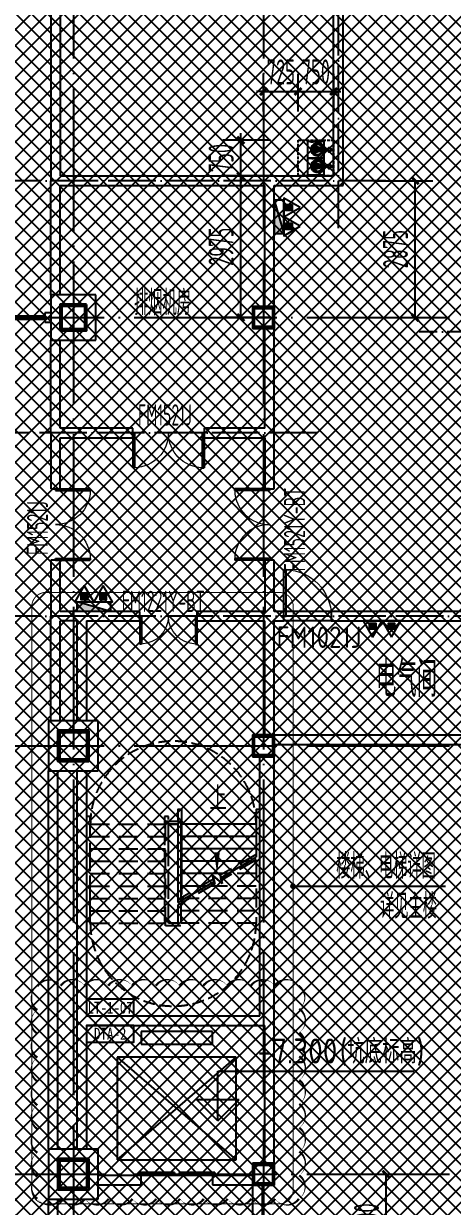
# Model space of a CAD drawing. Extents: x -473190 to 2138458, y -81875 to 2633646.
# Drawn here: x 476692 to 485709, y 97516 to 122368 of the extents above; entities that cross this region are included whole.
import ezdxf
from ezdxf.enums import TextEntityAlignment as Align

# ---------------------------------------------------------------- set-up
doc = ezdxf.new("R2010")
doc.units = 0
doc.header["$LTSCALE"] = 1000
for name, pattern in [('__DASH', [0.35, 0.25, -0.1]), ('_DASH', [0.6, 0.4, -0.2]), ('DASH', [0.35, 0.25, -0.1]), ('DOTE', [2.42, 2, -0.2, 0.02, -0.2]), ('排水', [1.1, 1, -0.1])]:
    doc.linetypes.add(name, pattern=pattern)
for name, color, linetype in [('A-BEAM', 4, 'Continuous'), ('A-COLUMN', 2, 'Continuous'), ('A-DIM_SYMB', 3, 'Continuous'), ('A-EVTR', 3, 'Continuous'), ('A-PUB_TEXT', 7, 'Continuous'), ('A-ROOM_NAME', 23, 'Continuous'), ('A-STAIR', 3, 'Continuous'), ('A-WALL', 2, 'Continuous'), ('A-WINDOW', 4, 'Continuous'), ('DIM_ELEV', 3, 'Continuous'), ('DIM_LEAD', 3, 'Continuous'), ('DOOR_FIRE', 4, 'Continuous'), ('DOOR_FIRE_TEXT', 7, 'Continuous'), ('DOTE', 1, 'DOTE'), ('PUB_DIM', 3, 'Continuous'), ('PUB_TEXT', 7, 'Continuous'), ('RF-QT', 30, 'Continuous'), ('SRC-03F$0$A-SYMB-NUMB-T', 4, 'Continuous'), ('SRC-03F$0$A-WALL', 7, 'Continuous'), ('STAIR', 2, 'Continuous'), ('W-EQUIP_消火栓', 7, 'Continuous'), ('W-EQUIP_灭火器', 7, 'Continuous'), ('WINDOW', 4, 'Continuous'), ('WINDOW_TEXT', 7, 'Continuous'), ('排水', 4, 'Continuous'), ('索引线', 252, 'Continuous'), ('集水坑', 4, 'Continuous')]:
    doc.layers.add(name, color=color, linetype=linetype)
doc.layers.add('GPS-污水', color=2, linetype='排水', lineweight=40)
doc.layers.add('钢柱', color=51, linetype='Continuous', lineweight=35)
doc.styles.add('8B2_01', font='simhei.ttf', dxfattribs={"width": 0.8})
doc.styles.add('8B2_02', font='tssdeng.shx', dxfattribs={"width": 0.6, "bigfont": 'TSSDCHN.shx'})
doc.styles.add('_TCH_DIM', font='SIMPLEX', dxfattribs={"bigfont": 'GBCBIG'})
doc.styles.add('_TCH_DIM_T3', font='tssdeng.shx', dxfattribs={"width": 0.564706, "bigfont": '@@@tssdchn.shx'})
doc.styles.add('_TCH_WINDOW', font='tssdeng.shx', dxfattribs={"width": 0.8, "height": 3.5, "bigfont": 'tssdchn.shx'})
doc.styles.add('SRC-03F$0$ECADI-TXT', font='simplex.shx', dxfattribs={"bigfont": 'hztxt.shx'})
doc.styles.get("Standard").update_dxf_attribs({"font": 'gbenor.shx', "bigfont": 'gbcbig.shx'})
doc.dimstyles.new('_TCH_ARCH&&150', dxfattribs={"dimtxt": 525, "dimasz": 150, "dimexe": 375, "dimexo": 450, "dimgap": 150, "dimtad": 1, "dimdec": 0, "dimzin": 0, "dimdsep": 46, "dimtxsty": '_TCH_DIM_T3', "dimblk": 'ARCHTICK', "dimcen": 0.09, "dimclrt": 7, "dimazin": 2, "dimtfac": 1, "dimtdec": 0, "dimtix": 1, "dimtmove": 2, "dimatfit": 3, "dimfxl": 0, "dimtolj": 1, "dimtzin": 0, "dimarcsym": 0})

# ---------------------------------------------------------------- blocks, each defined once
blk = doc.blocks.new('$SB01_1')
h = blk.add_hatch(color=256)
h.dxf.hatch_style = 1
h.paths.add_polyline_path([(-0.38, -0.32), (0.5, 0), (-0.38, 0.32)])
h.paths.add_polyline_path([(0, 0), (0, 0), (0, 0), (0, 0)], flags=24)
h.paths.add_polyline_path([(0, 0), (0, 0), (0, 0), (0, 0)], flags=24)
h.paths.add_polyline_path([(0, 0), (0, 0), (0, 0), (0, 0)], flags=24)
for p, q in [((0.5, 0), (-0.38, 0.32)), ((-0.38, 0.32), (-0.38, -0.32)), ((0.5, 0), (-0.38, -0.32))]:
    blk.add_line(p, q)
blk.add_circle((0, 0), 0.5)
at = {"flags": 1}
for tag in ['UNIT', 'WHAT', 'SPEC']:
    blk.add_attdef(tag, (0, 0), '', height=0.001, dxfattribs=at)
blk = doc.blocks.new('人防集水坑')
at = {"layer": 'GPS-污水', "linetype": '排水'}
for p, q in [((307486, 701151), (307284, 701151)), ((307486, 700451), (307284, 700451))]:
    blk.add_line(p, q, dxfattribs=at)
for centre in [(307561, 701151), (307561, 700451)]:
    blk.add_circle(centre, 75, dxfattribs=at)
at = {"layer": '集水坑', "linetype": 'DASH', "ltscale": 0.5}
blk.add_lwpolyline([(306241, 700051), (306241, 701551), (307741, 701551), (307741, 700051)], close=True, dxfattribs=at)
at = {"layer": '集水坑', "linetype": 'Continuous', "ltscale": 0.5}
for points in [[(306641, 701501), (306641, 700801), (307341, 700801), (307341, 701501)], [(306641, 700801), (306641, 700101), (307341, 700101), (307341, 700801)]]:
    blk.add_lwpolyline(points, close=True, dxfattribs=at)
at = {"layer": '集水坑', "linetype": 'DASH', "ltscale": 0.5}
for points in [[(307341, 700801), (307237, 701397), (306641, 701501)], [(307347, 700101), (307243, 700697), (306647, 700801)]]:
    blk.add_lwpolyline(points, dxfattribs=at)
at = {"layer": 'GPS-污水', "linetype": '排水', "xscale": -480.0000000000002, "yscale": 480.0000000000002, "zscale": 480.0000000000002, "rotation": 176.2535374729293}
for p in [(307045, 701164, 0), (307045, 700464, 0)]:
    blk.add_blockref('$SB01_1', p, dxfattribs=at)
blk = doc.blocks.new('_ArchTick')
at = {"color": 0, "linetype": 'ByBlock', "const_width": 0.4}
blk.add_lwpolyline([(-0.5, -0.5), (0.5, 0.5)], dxfattribs=at)
blk = doc.blocks.new('*D5237')
at = {"layer": 'Defpoints', "color": 0, "transparency": 16777216}
for p in [(44909, -63669), (44184, -64535), (44909, -64535)]:
    blk.add_point(p, dxfattribs=at)
at = {"layer": 'PUB_DIM', "color": 0, "lineweight": -2, "transparency": 16777216}
for p, q in [((44184, -64085), (44184, -63294)), ((44909, -64085), (44909, -63294)), ((44184, -63669), (44034, -63669)), ((44184, -63669), (44909, -63669)), ((44909, -63669), (45059, -63669))]:
    blk.add_line(p, q, dxfattribs=at)
at = {"layer": 'PUB_DIM', "color": 0, "lineweight": -2, "transparency": 16777216, "xscale": 150, "yscale": 150, "zscale": 150}
blk.add_blockref('_ArchTick', (44184, -63669), dxfattribs=at)
at = {"layer": 'PUB_DIM', "color": 0, "lineweight": -2, "transparency": 16777216, "xscale": 150, "yscale": 150, "zscale": 150, "rotation": 180}
blk.add_blockref('_ArchTick', (44909, -63669), dxfattribs=at)
at = {"layer": 'PUB_DIM', "color": 7, "transparency": 16777216, "insert": (44546, -63256), "char_height": 525, "attachment_point": 5, "style": '_TCH_DIM_T3'}
blk.add_mtext('\\A1;725', dxfattribs=at)
blk = doc.blocks.new('*D5238')
at = {"layer": 'Defpoints', "color": 0, "transparency": 16777216}
for p in [(45659, -63669), (44909, -64535), (45659, -64535)]:
    blk.add_point(p, dxfattribs=at)
at = {"layer": 'PUB_DIM', "color": 0, "lineweight": -2, "transparency": 16777216}
for p, q in [((44909, -64085), (44909, -63294)), ((45659, -64085), (45659, -63294)), ((44909, -63669), (44759, -63669)), ((44909, -63669), (45659, -63669)), ((45659, -63669), (45809, -63669))]:
    blk.add_line(p, q, dxfattribs=at)
at = {"layer": 'PUB_DIM', "color": 0, "lineweight": -2, "transparency": 16777216, "xscale": 150, "yscale": 150, "zscale": 150}
blk.add_blockref('_ArchTick', (44909, -63669), dxfattribs=at)
at = {"layer": 'PUB_DIM', "color": 0, "lineweight": -2, "transparency": 16777216, "xscale": 150, "yscale": 150, "zscale": 150, "rotation": 180}
blk.add_blockref('_ArchTick', (45659, -63669), dxfattribs=at)
at = {"layer": 'PUB_DIM', "color": 7, "transparency": 16777216, "insert": (45284, -63256), "char_height": 525, "attachment_point": 5, "style": '_TCH_DIM_T3'}
blk.add_mtext('\\A1;750', dxfattribs=at)
blk = doc.blocks.new('*D5239')
at = {"layer": 'Defpoints', "color": 0, "transparency": 16777216}
for p in [(45684, -86418), (46762, -86418), (45684, -88418)]:
    blk.add_point(p, dxfattribs=at)
at = {"layer": 'PUB_DIM', "color": 0, "lineweight": -2, "transparency": 16777216}
for p, q in [((46134, -86418), (47137, -86418)), ((46762, -88418), (46762, -86418)), ((46134, -88418), (47137, -88418))]:
    blk.add_line(p, q, dxfattribs=at)
at = {"layer": 'PUB_DIM', "color": 0, "lineweight": -2, "transparency": 16777216, "xscale": 150, "yscale": 150, "zscale": 150}
for p, rotation in [((46762, -86418), 90), ((46762, -88418), 270)]:
    blk.add_blockref('_ArchTick', p, dxfattribs=dict(at, rotation=rotation))
at = {"layer": 'PUB_DIM', "color": 7, "transparency": 16777216, "insert": (46349, -87418), "char_height": 525, "attachment_point": 5, "rotation": 90, "style": '_TCH_DIM_T3'}
blk.add_mtext('\\A1;2000', dxfattribs=at)
blk = doc.blocks.new('*D5314')
at = {"layer": 'Defpoints', "color": 0, "transparency": 16777216}
for p in [(43703, -64693), (44778, -64693), (44778, -65443)]:
    blk.add_point(p, dxfattribs=at)
at = {"layer": 'PUB_DIM', "color": 0, "lineweight": -2, "transparency": 16777216}
for p, q in [((43703, -64693), (43703, -64543)), ((44328, -64693), (43328, -64693)), ((43703, -65443), (43703, -64693)), ((44328, -65443), (43328, -65443)), ((43703, -65443), (43703, -65593))]:
    blk.add_line(p, q, dxfattribs=at)
at = {"layer": 'PUB_DIM', "color": 0, "lineweight": -2, "transparency": 16777216, "xscale": 150, "yscale": 150, "zscale": 150}
for p, rotation in [((43703, -64693), 270), ((43703, -65443), 90)]:
    blk.add_blockref('_ArchTick', p, dxfattribs=dict(at, rotation=rotation))
at = {"layer": 'PUB_DIM', "color": 7, "transparency": 16777216, "insert": (43290, -65068), "char_height": 525, "attachment_point": 5, "rotation": 90, "style": '_TCH_DIM_T3'}
blk.add_mtext('\\A1;750', dxfattribs=at)
blk = doc.blocks.new('*D5315')
at = {"layer": 'Defpoints', "color": 0, "transparency": 16777216}
for p in [(43703, -65443), (44778, -65443), (44778, -68418)]:
    blk.add_point(p, dxfattribs=at)
at = {"layer": 'PUB_DIM', "color": 0, "lineweight": -2, "transparency": 16777216}
for p, q in [((44328, -65443), (43328, -65443)), ((43703, -68418), (43703, -65443)), ((44328, -68418), (43328, -68418))]:
    blk.add_line(p, q, dxfattribs=at)
at = {"layer": 'PUB_DIM', "color": 0, "lineweight": -2, "transparency": 16777216, "xscale": 150, "yscale": 150, "zscale": 150}
for p, rotation in [((43703, -65443), 90), ((43703, -68418), 270)]:
    blk.add_blockref('_ArchTick', p, dxfattribs=dict(at, rotation=rotation))
at = {"layer": 'PUB_DIM', "color": 7, "transparency": 16777216, "insert": (43290, -66931), "char_height": 525, "attachment_point": 5, "rotation": 90, "style": '_TCH_DIM_T3'}
blk.add_mtext('\\A1;2975', dxfattribs=at)
blk = doc.blocks.new('A$C00330F2E')
at = {"layer": 'A-COLUMN'}
for p, q in [((5325, -35850), (4375, -35850)), ((4375, -35850), (4375, -36800)), ((5325, -36800), (5325, -35850)), ((4375, -36800), (5325, -36800)), ((5375, -44800), (4325, -44800)), ((4325, -44800), (4325, -45850)), ((5375, -45850), (5375, -44800)), ((4325, -45850), (5375, -45850)), ((5375, -53800), (4325, -53800)), ((4325, -53800), (4325, -54850)), ((5375, -54850), (5375, -53800)), ((4325, -54850), (5375, -54850))]:
    blk.add_line(p, q, dxfattribs=at)
at = {"layer": '钢柱', "color": 4, "lineweight": 35}
for points in [[(5125, -36050), (4575, -36050), (4575, -36600), (5125, -36600)], [(5095, -36570), (4605, -36570), (4605, -36080), (5095, -36080)], [(9075, -36100), (8625, -36100), (8625, -36550), (9075, -36550)], [(9045, -36520), (8655, -36520), (8655, -36130), (9045, -36130)], [(5175, -45000), (4525, -45000), (4525, -45650), (5175, -45650)], [(5135, -45610), (4565, -45610), (4565, -45040), (5135, -45040)], [(9075, -45100), (8625, -45100), (8625, -45550), (9075, -45550)], [(9045, -45520), (8655, -45520), (8655, -45130), (9045, -45130)], [(5175, -54000), (4525, -54000), (4525, -54650), (5175, -54650)], [(5135, -54610), (4565, -54610), (4565, -54040), (5135, -54040)], [(9075, -54100), (8625, -54100), (8625, -54550), (9075, -54550)], [(9045, -54520), (8655, -54520), (8655, -54130), (9045, -54130)]]:
    blk.add_lwpolyline(points, close=True, dxfattribs=at)
blk = doc.blocks.new('A$C4F5A101F')
at = {"layer": 'DOTE', "color": 16, "linetype": 'DOTE', "ltscale": 1.5}
for p, q in [((-251939.7, 16373.7), (-251939.7, -213765.2)), ((-247939.7, 16373.7), (-247939.7, -213765.2)), ((-297848.4, -39257.4), (-173939.7, -39257.4)), ((-297848.4, -48257.4), (-173939.7, -48257.4)), ((-297848.4, -57257.4), (-173939.7, -57257.4))]:
    blk.add_line(p, q, dxfattribs=at)
blk = doc.blocks.new('*D5480')
at = {"layer": 'Defpoints', "color": 0, "transparency": 16777216}
for p in [(11592, -19425), (12913, -19425), (11592, -22300)]:
    blk.add_point(p, dxfattribs=at)
at = {"layer": 'PUB_DIM', "color": 0, "lineweight": -2, "transparency": 16777216}
for p, q in [((12042, -19425), (13288, -19425)), ((12913, -22300), (12913, -19425)), ((12042, -22300), (13288, -22300))]:
    blk.add_line(p, q, dxfattribs=at)
at = {"layer": 'PUB_DIM', "color": 0, "lineweight": -2, "transparency": 16777216, "xscale": 150, "yscale": 150, "zscale": 150}
for p, rotation in [((12913, -19425), 90), ((12913, -22300), 270)]:
    blk.add_blockref('_ArchTick', p, dxfattribs=dict(at, rotation=rotation))
at = {"layer": 'PUB_DIM', "color": 7, "transparency": 16777216, "insert": (12500, -20863), "char_height": 525, "attachment_point": 5, "rotation": 90, "style": '_TCH_DIM_T3'}
blk.add_mtext('\\A1;2875', dxfattribs=at)
blk = doc.blocks.new('SRC-03F$0$ECADI-TAG-CODE')
at = {"layer": 'SRC-03F$0$A-SYMB-NUMB-T', "color": 1}
blk.add_lwpolyline([(3.41, 8.1), (13.41, 8.1), (13.41, 4.6), (3.41, 4.6)], close=True, dxfattribs=at)
at = {"layer": 'SRC-03F$0$A-SYMB-NUMB-T', "style": 'SRC-03F$0$ECADI-TXT', "width": 0.7}
blk.add_attdef('CODE', text='', height=2.5, dxfattribs=at).set_placement((8.41, 6.35), align=Align.MIDDLE_CENTER)
blk = doc.blocks.new('A$C0426623D')
at = {"layer": 'A-BEAM'}
for points in [[(2282, -3125), (2282, -1340), (2200, -1340), (2200, -1585)], [(3925, -2090), (3925, -1335), (3843, -1335), (3843, -2137)]]:
    blk.add_lwpolyline(points, dxfattribs=at)
at = {"layer": 'A-DIM_SYMB'}
blk.add_lwpolyline([(3021, -1515, 0, 0, 0), (3021, -2685, 0, 120, 0), (3021, -2235, 0, 0, 0)], format="xyseb", dxfattribs=at)
at = {"layer": 'A-STAIR', "color": 8, "linetype": '_DASH'}
for p, q in [((357, -3725), (357, -1645)), ((357, -1645), (1940, -1645)), ((1940, -1585), (2260, -1585)), ((1940, -3785), (1940, -1585)), ((2000, -3725), (2000, -1645)), ((2000, -1645), (2200, -1645)), ((2000, -3725), (2000, -1645)), ((2200, -1645), (2000, -1645)), ((2200, -1645), (2200, -3232)), ((2200, -1645), (2200, -3232)), ((2260, -1585), (2260, -3197)), ((3843, -1645), (2260, -1645)), ((3843, -1645), (3843, -2283)), ((357, -1905), (1940, -1905)), ((3843, -1905), (2260, -1905)), ((357, -2165), (1940, -2165)), ((3843, -2165), (2260, -2165)), ((357, -2425), (1940, -2425)), ((3597, -2425), (2260, -2425)), ((3843, -2283), (3086, -2720)), ((3843, -2398), (3113, -2820)), ((3843, -2425), (3797, -2425)), ((3843, -2398), (3843, -3725)), ((357, -2685), (1940, -2685)), ((3147, -2685), (2260, -2685)), ((3132, -2892), (2926, -2720)), ((2926, -2720), (2974, -2900)), ((3086, -2720), (3132, -2892)), ((3843, -2685), (3347, -2685)), ((357, -2945), (1940, -2945)), ((2948, -2800), (2200, -3232)), ((2974, -2900), (2200, -3347)), ((2696, -2945), (2260, -2945)), ((3843, -2945), (2896, -2945)), ((357, -3205), (1940, -3205)), ((3843, -3205), (2446, -3205)), ((357, -3465), (1940, -3465)), ((2200, -3347), (2200, -3725)), ((2200, -3347), (2200, -3725)), ((2260, -3312), (2260, -3785)), ((3843, -3465), (2260, -3465)), ((357, -3725), (1940, -3725)), ((2200, -3725), (2000, -3725)), ((3843, -3725), (2260, -3725)), ((2260, -3785), (1940, -3785))]:
    blk.add_line(p, q, dxfattribs=at)
at = {"layer": 'A-STAIR'}
for p, q in [((2200, -1615), (2200, -3289)), ((2260, -1615), (2200, -1615)), ((2200, -1645), (2200, -3289)), ((2260, -1615), (2260, -3255)), ((3843, -1645), (2260, -1645)), ((3843, -1645), (3843, -2341)), ((3843, -1905), (2260, -1905)), ((3843, -2165), (2260, -2165)), ((3697, -2425), (2260, -2425)), ((3099, -2770), (3843, -2341)), ((3247, -2685), (2260, -2685)), ((2961, -2850), (2926, -2720)), ((2926, -2720), (3132, -2892)), ((2200, -3289), (2961, -2850)), ((2796, -2945), (2260, -2945)), ((3132, -2892), (3099, -2770)), ((2346, -3205), (2260, -3205))]:
    blk.add_line(p, q, dxfattribs=at)
at = {"layer": 'A-STAIR', "color": 8, "linetype": '__DASH'}
blk.add_lwpolyline([(357, -1485), (275, -1485), (275, -3685), (357, -3685)], close=True, dxfattribs=at)
for points in [[(2000, -1545), (2000, -1485), (1918, -1485), (1918, -3685), (2000, -3685), (2000, -3625)], [(2000, -3565), (2000, -1605)]]:
    blk.add_lwpolyline(points, dxfattribs=at)
at = {"layer": 'STAIR', "color": 9, "linetype": 'DASH'}
for centre, start, end in [((2100, -1645), 0, 180), ((2100, -3725), 180, 0)]:
    blk.add_arc(centre, 1743, start, end, dxfattribs=at)
at = {"layer": 'A-PUB_TEXT', "style": '_TCH_DIM'}
blk.add_text('上', height=506, dxfattribs=at).set_placement((2865, -1358))
blk = doc.blocks.new('A$C031B73C8')
blk.add_lwpolyline([(21943.1, -61967.8, 0, 50, 0.5205671), (22443.1, -61967.8, 0, 50, 0.5205671), (22943.1, -61967.8, 0, 50, 0.5205671), (23443.1, -61967.8, 0, 50, 0.5205671), (23943.1, -61967.8, 0, 50, 0.5205671), (24443.1, -61967.8, 0, 50, 0.5205671), (24943.1, -61967.8, 0, 50, 0.5205671), (25443.1, -61967.8, 0, 50, 0.5205671), (25943.1, -61967.8, 0, 50, 0.5205671), (26443.1, -61967.8, 0, 50, 0.5205671), (26943.1, -61967.8, 0, 50, 0.5205671), (27443.1, -61967.8, 0, 50, 0.5205671), (27450.6, -61475.3, 0, 50, 0.5205671), (27450.6, -60975.3, 0, 50, 0.5205671), (27450.6, -60475.3, 0, 50, 0.5205671), (27450.6, -59975.3, 0, 50, 0.5205671), (27450.6, -59475.3, 0, 50, 0.5205671), (27450.6, -58975.3, 0, 50, 0.5205671), (27450.6, -58475.3, 0, 50, 0.5205671), (27450.6, -57975.3, 0, 50, 0.5205671), (27434, -57491.9, 0, 50, 0.5205671), (26934, -57491.9, 0, 50, 0.5205671), (26434, -57491.9, 0, 50, 0.5205671), (25934, -57491.9, 0, 50, 0.5205671), (25434, -57491.9, 0, 50, 0.5205671), (24934, -57491.9, 0, 50, 0.5205671), (24434, -57491.9, 0, 50, 0.5205671), (23934, -57491.9, 0, 50, 0.5205671), (23434, -57491.9, 0, 50, 0.5205671), (22934, -57491.9, 0, 50, 0.5205671), (22434, -57491.9, 0, 50, 0.5205671), (21943.1, -57501, 0, 50, 0.5205671), (21943.1, -58001, 0, 50, 0.5205671), (21943.1, -58501, 0, 50, 0.5205671), (21943.1, -59001, 0, 50, 0.5205671), (21943.1, -59501, 0, 50, 0.5205671), (21943.1, -60001, 0, 50, 0.5205671), (21943.1, -60501, 0, 50, 0.5205671), (21943.1, -61001, 0, 50, 0.5205671), (21943.1, -61501, 0, 50, 0.5205671)], format="xyseb", close=True)
blk = doc.blocks.new('$TwtSys$00000434')
for p, q in [((-0.5, 0.5), (-0.5, -0.5)), ((-0.5, -0.5), (0.5, 0.5)), ((0.5, 0.5), (-0.5, 0.5)), ((0.5, -0.5), (0.5, 0.5)), ((-0.5, -0.5), (0.5, -0.5))]:
    blk.add_line(p, q)
blk.add_solid([(0.5, -0.5), (0.5, 0.5), (-0.5, -0.5)])
blk = doc.blocks.new('$TwtSys$00000546')
h = blk.add_hatch()
h.set_pattern_fill('ANSI31', color=256, scale=200, style=0)
h.set_pattern_definition([(45, (-38543.802, -6670.83), (-17.67767, 17.67767), [])])
h.paths.add_polyline_path([(-65, 174), (65, 174), (65, 44), (-65, 44)])
for points in [[(0, 344), (-198, 0), (198, 0)], [(-65, 174), (65, 174), (65, 44), (-65, 44)]]:
    blk.add_lwpolyline(points, close=True)
blk = doc.blocks.new('ADFASDF')
h = blk.add_hatch()
h.set_pattern_fill('ANSI37', color=8, scale=150)
h.set_pattern_definition([(45, (0, 0), (-168.3798, 168.3798), []), (135, (0, 0), (-168.3798, -168.3798), [])])
h.paths.add_polyline_path([(521397, 239186), (521397, 224886), (539697, 224886), (539697, 169261), (524947, 169261), (524947, 171211), (527822, 171211), (527922, 176611), (501318, 176611), (501125, 109884), (530547, 109887), (530547, 107449), (538188, 100503), (536147, 98236), (540086, 94690), (517812, 69953), (517812, 59790), (482108, 20136), (405247, 20136), (405247, 26086), (391997, 40436), (391997, 64736), (399997, 64738), (399997, 239186), (409022, 239186)])
blk = doc.blocks.new('$DORLIB2D$00000127')
at = {"color": 0}
for points in [[(-0.533, 0.795), (-0.533, 0.69)], [(-0.033, 0.795), (-0.533, 0.795)], [(-0.033, 0.69), (-0.533, 0.69)], [(-0.033, 0.795), (-0.033, 0.69)], [(0.533, 0.795), (0.033, 0.795)], [(0.033, 0.795), (0.033, 0.69)], [(0.533, 0.69), (0.033, 0.69)], [(0.533, 0.795), (0.533, 0.69)], [(0.5, 0.5), (-0.5, 0.5)]]:
    blk.add_lwpolyline(points, dxfattribs=at)
blk = doc.blocks.new('$DorLib2D$00000002')
for p, q in [((-0.5, 0), (-0.5, 0.4875)), ((-0.475, 0.4875), (-0.5, 0.4875)), ((-0.475, 0), (-0.475, 0.4875)), ((0.475, 0), (0.475, 0.4875)), ((0.475, 0.4875), (0.5, 0.4875)), ((0.5, 0), (0.5, 0.4875)), ((-0.5, 0), (-0.475, 0)), ((0.5, 0), (0.475, 0))]:
    blk.add_line(p, q)
at = {"lineweight": 13}
for centre, start, end in [((-0.4875, 0), 0, 88.53072), ((0.4875, 0), 91.46928, 180)]:
    blk.add_arc(centre, 0.4875, start, end, dxfattribs=at)
blk = doc.blocks.new('$DorLib2D$00000001')
for p, q in [((0.45, 0.975), (0.5, 0.975)), ((0.45, 0), (0.45, 0.975)), ((0.5, 0), (0.5, 0.975)), ((0.5, 0), (0.45, 0))]:
    blk.add_line(p, q)
at = {"lineweight": 13}
blk.add_arc((0.475, 0), 0.975, 91.4693, 180, dxfattribs=at)
blk = doc.blocks.new('$DorLib2D$00000213')
at = {"color": 0, "linetype": 'DASH', "const_width": 0.02}
blk.add_lwpolyline([(0.5, 0), (-0.5, 0)], dxfattribs=at)
blk = doc.blocks.new('A$C3672542B')
at = {"layer": '排水', "color": 3, "linetype": 'DASH'}
blk.add_lwpolyline([(43668.2, -63452.7, 0, 0, 0), (44380.1, -64164.6, 160, 0, 0), (44804.3, -64588.9, 0, 0, 0)], format="xyseb", dxfattribs=at)
at = {"layer": '集水坑', "linetype": 'Continuous', "xscale": 0.5, "yscale": 0.5, "zscale": 0.5}
blk.add_blockref('人防集水坑', (-108211.8, -415468.6), dxfattribs=at)
at = {"layer": 'PUB_DIM'}
for p1, p2, distance, picture, middle in [((44183.7, -64535), (44908.7, -64535), 866.1, '*D5237', (44546.2, -63256.4)), ((44908.7, -64535), (45658.7, -64535), 866.1, '*D5238', (45283.7, -63256.4)), ((44778.1, -65443.2), (44778.1, -64693.2), 1075.1, '*D5314', (43290.5, -65068.2)), ((44778.1, -68418.2), (44778.1, -65443.2), 1075.1, '*D5315', (43290.5, -66930.7)), ((45683.7, -88418.2), (45683.7, -86418.2), -1078.1, '*D5239', (46349.3, -87418.2))]:
    dim = blk.add_aligned_dim(p1=p1, p2=p2, distance=distance, dimstyle='_TCH_ARCH&&150', dxfattribs=at)
    dim.commit()
    dim.dimension.update_dxf_attribs({"geometry": picture, "text_midpoint": middle})
blk = doc.blocks.new('A$C2B5B1B2C')
at = {"layer": 'DOTE', "linetype": 'DOTE', "ltscale": 0.5}
for p, q in [((11300, -20425), (11300, 9700)), ((12300, -19425), (4350, -19425)), ((15800, -22600), (13000, -22600)), ((10850, -24725), (4350, -24725)), ((20768.5, -28575), (4350, -28575))]:
    blk.add_line(p, q, dxfattribs=at)
at = {"layer": 'PUB_DIM'}
dim = blk.add_aligned_dim(p1=(11592.5, -22300), p2=(11592.5, -19425), distance=-1320.5, dimstyle='_TCH_ARCH&&150', dxfattribs=at)
dim.commit()
dim.dimension.update_dxf_attribs({"geometry": '*D5480', "text_midpoint": (12500.4, -20862.5)})

msp = doc.modelspace()

# ---------------------------------------------------------------- linework, layer by layer
at = {"layer": 'A-COLUMN'}
for p, q in [((478212.2, 116667.4), (477262.2, 116667.4)), ((477262.2, 116667.4), (477262.2, 115717.4)), ((478212.2, 115717.4), (478212.2, 116667.4)), ((481962.2, 116417.4), (481512.2, 116417.4)), ((481512.2, 116417.4), (481512.2, 115967.4)), ((481962.2, 115967.4), (481962.2, 116417.4)), ((481512.2, 115967.4), (481962.2, 115967.4)), ((477262.2, 115717.4), (478212.2, 115717.4)), ((478262.2, 107717.4), (477212.2, 107717.4)), ((477212.2, 107717.4), (477212.2, 106667.4)), ((478262.2, 106667.4), (478262.2, 107717.4)), ((481962.2, 107417.4), (481512.2, 107417.4)), ((481512.2, 107417.4), (481512.2, 106967.4)), ((481962.2, 106967.4), (481962.2, 107417.4)), ((481512.2, 106967.4), (481962.2, 106967.4)), ((477212.2, 106667.4), (478262.2, 106667.4)), ((478262.2, 98717.4), (477212.2, 98717.4)), ((477212.2, 98717.4), (477212.2, 97667.4)), ((478262.2, 97667.4), (478262.2, 98717.4)), ((481962.2, 98417.4), (481512.2, 98417.4)), ((481512.2, 98417.4), (481512.2, 97967.4)), ((481962.2, 97967.4), (481962.2, 98417.4)), ((481512.2, 97967.4), (481962.2, 97967.4)), ((477212.2, 97667.4), (478262.2, 97667.4))]:
    msp.add_line(p, q, dxfattribs=at)
at = {"layer": 'A-EVTR'}
for p, q in [((479162.2, 101192.4), (479162.2, 100922.4)), ((480662.2, 101192.4), (479162.2, 101192.4)), ((480662.2, 100922.4), (480662.2, 101192.4)), ((479162.2, 100922.4), (480662.2, 100922.4)), ((478662.2, 100652.4), (478662.2, 98492.4)), ((481162.2, 100652.4), (478662.2, 100652.4)), ((478662.2, 100652.4), (481162.2, 98492.4)), ((478662.2, 98492.4), (481162.2, 100652.4)), ((481162.2, 98492.4), (481162.2, 100652.4)), ((478662.2, 98492.4), (481162.2, 98492.4))]:
    msp.add_line(p, q, dxfattribs=at)
at = {"layer": 'A-WALL'}
for p, q in [((483412.2, 118967.4), (483412.2, 128542.4)), ((483212.2, 119167.4), (483212.2, 128442.4)), ((477262.2, 124717.4), (477262.2, 119067.4)), ((477462.2, 124717.4), (477462.2, 119167.4)), ((477262.2, 116667.4), (477262.2, 119067.4)), ((477462.2, 119167.4), (481862.2, 119167.4)), ((481862.2, 119167.4), (483212.2, 119167.4)), ((477462.2, 118967.4), (481762.2, 118967.4)), ((477462.2, 116667.4), (477462.2, 118967.4)), ((481762.2, 116417.4), (481762.2, 118967.4)), ((481962.2, 118967.4), (483412.2, 118967.4)), ((481962.2, 116417.4), (481962.2, 118967.4)), ((477362.2, 116442.4), (477362.2, 116442.4)), ((477362.2, 116317.4), (477362.2, 116317.4)), ((477262.2, 116292.4), (477137.2, 116292.4)), ((477137.2, 116292.4), (477137.2, 116092.4)), ((477137.2, 116092.4), (477262.2, 116092.4)), ((477362.2, 116192.4), (477362.2, 116192.4)), ((481762.2, 113867.4), (481762.2, 115967.4)), ((481962.2, 113767.4), (481962.2, 115967.4)), ((477262.2, 113767.4), (477262.2, 115717.4)), ((477462.2, 113867.4), (477462.2, 115717.4)), ((478987.2, 113867.4), (477462.2, 113867.4)), ((478987.2, 113667.4), (478987.2, 113867.4)), ((481762.2, 113867.4), (480487.2, 113867.4)), ((480487.2, 113867.4), (480487.2, 113667.4)), ((477262.2, 113767.4), (477262.2, 112592.4)), ((477462.2, 113667.4), (478987.2, 113667.4)), ((477462.2, 112592.4), (477462.2, 113667.4)), ((480487.2, 113667.4), (481762.2, 113667.4)), ((481762.2, 113667.4), (481762.2, 112592.4)), ((481962.2, 112592.4), (481962.2, 113767.4)), ((477262.2, 112592.4), (477462.2, 112592.4)), ((481762.2, 112592.4), (481962.2, 112592.4)), ((477462.2, 111092.4), (477262.2, 111092.4)), ((477262.2, 111092.4), (477262.2, 109917.4)), ((477462.2, 110017.4), (477462.2, 111092.4)), ((481962.2, 111092.4), (481762.2, 111092.4)), ((481762.2, 111092.4), (481762.2, 110017.4)), ((481962.2, 110017.4), (481962.2, 111092.4)), ((477262.2, 107717.4), (477262.2, 109917.4)), ((477912.2, 110017.4), (477462.2, 110017.4)), ((479137.2, 110017.4), (477912.2, 110017.4)), ((479137.2, 109817.4), (479137.2, 110017.4)), ((481762.2, 110017.4), (480337.2, 110017.4)), ((480337.2, 110017.4), (480337.2, 109817.4)), ((482162.2, 110017.4), (481962.2, 110017.4)), ((482162.2, 109817.4), (482162.2, 110017.4)), ((487612.2, 110017.4), (483162.2, 110017.4)), ((483162.2, 110017.4), (483162.2, 109817.4)), ((477462.2, 107717.4), (477462.2, 109817.4)), ((477812.2, 109817.4), (477462.2, 109817.4)), ((477812.2, 109817.4), (477812.2, 107717.4)), ((478012.2, 109817.4), (478012.2, 107717.4)), ((478012.2, 109817.4), (479137.2, 109817.4)), ((480337.2, 109817.4), (481762.2, 109817.4)), ((481762.2, 107417.4), (481762.2, 109817.4)), ((481962.2, 107417.4), (481962.2, 109817.4)), ((481962.2, 109817.4), (482162.2, 109817.4)), ((483162.2, 109817.4), (487512.2, 109817.4)), ((487512.2, 107417.4), (481962.2, 107417.4)), ((487612.2, 107217.4), (481962.2, 107217.4)), ((481662.2, 101517.4), (481662.2, 106967.4)), ((481962.2, 101417.4), (481962.2, 106967.4)), ((477212.2, 98717.4), (477212.2, 106667.4)), ((477412.2, 98717.4), (477412.2, 106667.4)), ((477812.2, 106667.4), (477812.2, 101417.4)), ((478012.2, 106667.4), (478012.2, 101517.4)), ((477812.2, 101417.4), (477812.2, 98717.4)), ((478012.2, 101517.4), (481662.2, 101517.4)), ((481962.2, 98417.4), (481962.2, 101417.4)), ((478012.2, 101317.4), (481762.2, 101317.4)), ((478012.2, 101317.4), (478012.2, 98717.4)), ((481762.2, 98417.4), (481762.2, 101317.4)), ((479162.2, 98167.4), (478262.2, 98167.4)), ((479162.2, 97967.4), (479162.2, 98167.4)), ((481512.2, 98167.4), (480662.2, 98167.4)), ((480662.2, 98167.4), (480662.2, 97967.4)), ((478262.2, 97967.4), (479162.2, 97967.4)), ((480662.2, 97967.4), (481512.2, 97967.4)), ((481512.2, 94067.4), (481512.2, 97967.4)), ((481712.2, 93967.4), (481712.2, 97967.4)), ((477212.2, 93867.4), (477212.2, 97667.4)), ((477412.2, 94067.4), (477412.2, 97667.4))]:
    msp.add_line(p, q, dxfattribs=at)
at = {"layer": 'DIM_ELEV'}
for p, q in [((480776.4, 99309.9), (480776.4, 100359.9)), ((480776.4, 100359.9), (484899.1, 100359.9)), ((480776.4, 99309.9), (480326.4, 99759.9)), ((480326.4, 99759.9), (481226.4, 99759.9)), ((480776.4, 99309.9), (481226.4, 99759.9))]:
    msp.add_line(p, q, dxfattribs=at)
at = {"layer": 'DIM_LEAD'}
for p, q in [((482356.4, 104243.5), (483311.2, 104243.5)), ((482356.4, 104243.5), (483311.2, 104243.5)), ((482356.4, 104243.5), (483311.2, 104243.5)), ((482356.4, 104243.5), (483311.2, 104243.5)), ((483311.2, 104243.5), (485561.5, 104243.5))]:
    msp.add_line(p, q, dxfattribs=at)
at = {"layer": 'DIM_LEAD', "const_width": 60}
msp.add_lwpolyline([(482326.4, 104243.5, 1), (482386.4, 104243.5, 1)], format="xyb", close=True, dxfattribs=at)
msp.add_lwpolyline([(482326.4, 104243.5, 1), (482386.4, 104243.5, 1)], format="xyb", close=True, dxfattribs=at)
msp.add_lwpolyline([(482326.4, 104243.5, 1), (482386.4, 104243.5, 1)], format="xyb", close=True, dxfattribs=at)
msp.add_lwpolyline([(482326.4, 104243.5, 1), (482386.4, 104243.5, 1)], format="xyb", close=True, dxfattribs=at)
at = {"layer": 'WINDOW'}
for p, q in [((483162.2, 110017.4), (482162.2, 110017.4)), ((483162.2, 109817.4), (482162.2, 109817.4))]:
    msp.add_line(p, q, dxfattribs=at)
at = {"layer": '索引线', "linetype": 'DASH', "const_width": 20}
msp.add_lwpolyline([(477162.2, 110417.4), (482062.2, 110417.4, -0.4142136), (482362.2, 110117.4), (482362.2, 97867.4, -0.4142136), (482062.2, 97567.4), (477162.2, 97567.4, -0.4142136), (476862.2, 97867.4), (476862.2, 110117.4, -0.4142136)], format="xyb", close=True, dxfattribs=at)

# ---------------------------------------------------------------- block references
for name, p in [('A$C3672542B', (437553.5, 184610.6)), ('ADFASDF', (49490, -74243.9)), ('A$C2B5B1B2C', (472012.2, 138492.4)), ('A$C031B73C8', (455037.2, 159642.4)), ('A$C00330F2E', (472887.2, 152517.4)), ('A$C00330F2E', (472887.2, 152517.4)), ('A$C0426623D', (477737.2, 107192.4))]:
    msp.add_blockref(name, p)
at = {"layer": 'A-WINDOW', "xscale": 1500, "yscale": 200, "zscale": 200}
msp.add_blockref('$DORLIB2D$00000127', (479912.2, 98067.4), dxfattribs=at)
at = {"layer": 'DOOR_FIRE'}
ref = msp.add_blockref('$DorLib2D$00000213', (474387.2, 116192.4), dxfattribs=dict(at, xscale=-5500, yscale=-5500, zscale=200))
ref.add_attrib('A', 'FJL5522-2H', (473461.6, 115626.2), dxfattribs={"layer": 'DOOR_FIRE_TEXT', "height": 446.25, "style": '_TCH_WINDOW', "width": 0.564706})
ref = msp.add_blockref('$DorLib2D$00000002', (479737.2, 113767.4), dxfattribs=dict(at, xscale=1500, yscale=-1500, zscale=200))
ref.add_attrib('A', 'FM1521J', (479097.5, 113924.1), dxfattribs={"layer": 'DOOR_FIRE_TEXT', "height": 446.25, "style": '_TCH_WINDOW', "width": 0.564706})
ref = msp.add_blockref('$DorLib2D$00000002', (477362.2, 111842.4), dxfattribs=dict(at, xscale=1500, yscale=-1500, zscale=200, rotation=90))
ref.add_attrib('A', 'FM1521J', (477205.5, 111202.7), dxfattribs={"layer": 'DOOR_FIRE_TEXT', "height": 446.25, "rotation": 90, "style": '_TCH_WINDOW', "width": 0.564706})
ref = msp.add_blockref('$DorLib2D$00000002', (481862.2, 111842.4), dxfattribs=dict(at, xscale=1500, yscale=1500, zscale=200, rotation=90))
ref.add_attrib('A', 'FM1521Y-BT', (482612.2, 110858.6), dxfattribs={"layer": 'DOOR_FIRE_TEXT', "height": 446.25, "rotation": 90, "style": '_TCH_WINDOW', "width": 0.564706})
ref = msp.add_blockref('$DorLib2D$00000002', (479737.2, 109917.4), dxfattribs=dict(at, xscale=-1200, yscale=1200, zscale=200, rotation=180))
ref.add_attrib('A', 'FM1221Y-BT', (478753.5, 110005.6), dxfattribs={"layer": 'DOOR_FIRE_TEXT', "height": 446.25, "style": '_TCH_WINDOW', "width": 0.564706})
at = {"layer": 'RF-QT'}
msp.add_blockref('A$C4F5A101F', (729676.9, 155449.8), dxfattribs=at)
at = {"layer": 'SRC-03F$0$A-WALL'}
ref = msp.add_blockref('SRC-03F$0$ECADI-TAG-CODE', (479353.1, 101057.4), dxfattribs=dict(at, xscale=-100, yscale=100, zscale=100))
ref.add_attrib('CODE', 'LT-1-07', dxfattribs={"layer": 'SRC-03F$0$A-SYMB-NUMB-T', "height": 250, "style": '8B2_01', "width": 0.8}).set_placement((478512.2, 101692.4), align=Align.MIDDLE_CENTER)
ref = msp.add_blockref('SRC-03F$0$ECADI-TAG-CODE', (479353.1, 100507.4), dxfattribs=dict(at, xscale=-100, yscale=100, zscale=100))
ref.add_attrib('CODE', 'DTA-2', dxfattribs={"layer": 'SRC-03F$0$A-SYMB-NUMB-T', "height": 250, "style": '8B2_01', "width": 0.8}).set_placement((478512.2, 101142.4), align=Align.MIDDLE_CENTER)
at = {"layer": 'W-EQUIP_消火栓', "yscale": 200, "zscale": 700}
for p, xscale, rotation in [((482062.2, 118307.8), 700, 270), ((478166.2, 110117.4), -700, 359.9999999999922)]:
    msp.add_blockref('$TwtSys$00000434', p, dxfattribs=dict(at, xscale=xscale, rotation=rotation))
at = {"layer": 'W-EQUIP_灭火器'}
for p, rotation in [((482162.2, 118506.2), 270), ((482162.2, 118109.4), 270), ((484032, 109817.4), 180.0000000000075), ((484428.8, 109817.4), 180.0000000000075)]:
    msp.add_blockref('$TwtSys$00000546', p, dxfattribs=dict(at, rotation=rotation))
for p in [(477967.8, 110217.4), (478364.6, 110217.4)]:
    msp.add_blockref('$TwtSys$00000546', p, dxfattribs=at)
at = {"layer": 'WINDOW'}
ref = msp.add_blockref('$DorLib2D$00000001', (482662.2, 109917.4), dxfattribs=dict(at, xscale=1000, yscale=-1000, zscale=1000, rotation=180))
ref.add_attrib('A', 'FM1021J', (482011.2, 109250.6), dxfattribs={"layer": 'WINDOW_TEXT', "height": 450})

# ---------------------------------------------------------------- texts
at = {"layer": 'A-ROOM_NAME', "style": '8B2_02', "width": 0.6}
for s, height, p in [('排烟机房', 525, (479014.2, 116242.9)), ('电气间', 750, (484102.8, 108221.1))]:
    msp.add_text(s, height=height, dxfattribs=at).set_placement(p)
at = {"layer": 'PUB_TEXT', "style": '8B2_02', "width": 0.6}
for s, p in [('楼梯、电梯详图', (483266, 104401)), ('详见主楼', (484188.7, 103561))]:
    msp.add_text(s, height=525, dxfattribs=at).set_placement(p)
at = {"layer": 'PUB_TEXT'}
for s, height, p in [('-7.300', 525, (481611.6, 100517.4)), ('(坑底标高)', 506.38, (483338.2, 100517.4))]:
    msp.add_text(s, height=height, dxfattribs=at).set_placement(p)

doc.saveas('drawing.dxf')
